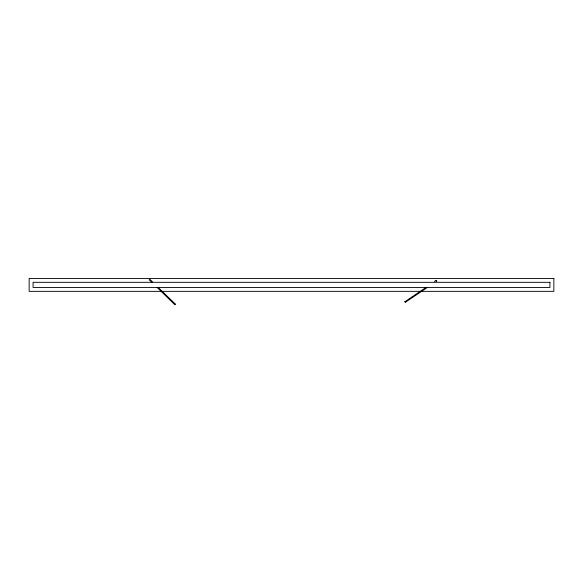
<?xml version="1.0" encoding="UTF-8"?>
<svg xmlns="http://www.w3.org/2000/svg" width="583" height="583" viewBox="0 0 583 583"><rect width="100%" height="100%" fill="white"/><g stroke="black" fill="none" stroke-linecap="round" stroke-linejoin="round"><path stroke-width="0.87" d="M405.331 301.433C403.99 302.664 406.905 301.768 405.039 301.622M436.171 280.62C437.374 282.704 436.587 278.157 434.561 281.706M404.966 301.681L426.209 287.339M405.513 302.176L427.558 287.317M436.332 281.4L436.733 281.13M174.66 304.494C176.263 304.625 174.215 303.211 174.66 304.494L157.009 287.368M149.838 279.308L152.491 281.888M158.336 287.572L175.308 304.093M149.161 279.731L151.813 282.31M553.85 278.448L29.15 278.448L29.15 291.347L553.85 291.347L553.85 278.448M549.915 282.318L33.085 282.318L33.085 287.477L549.915 287.477L549.915 282.318"/></g></svg>
